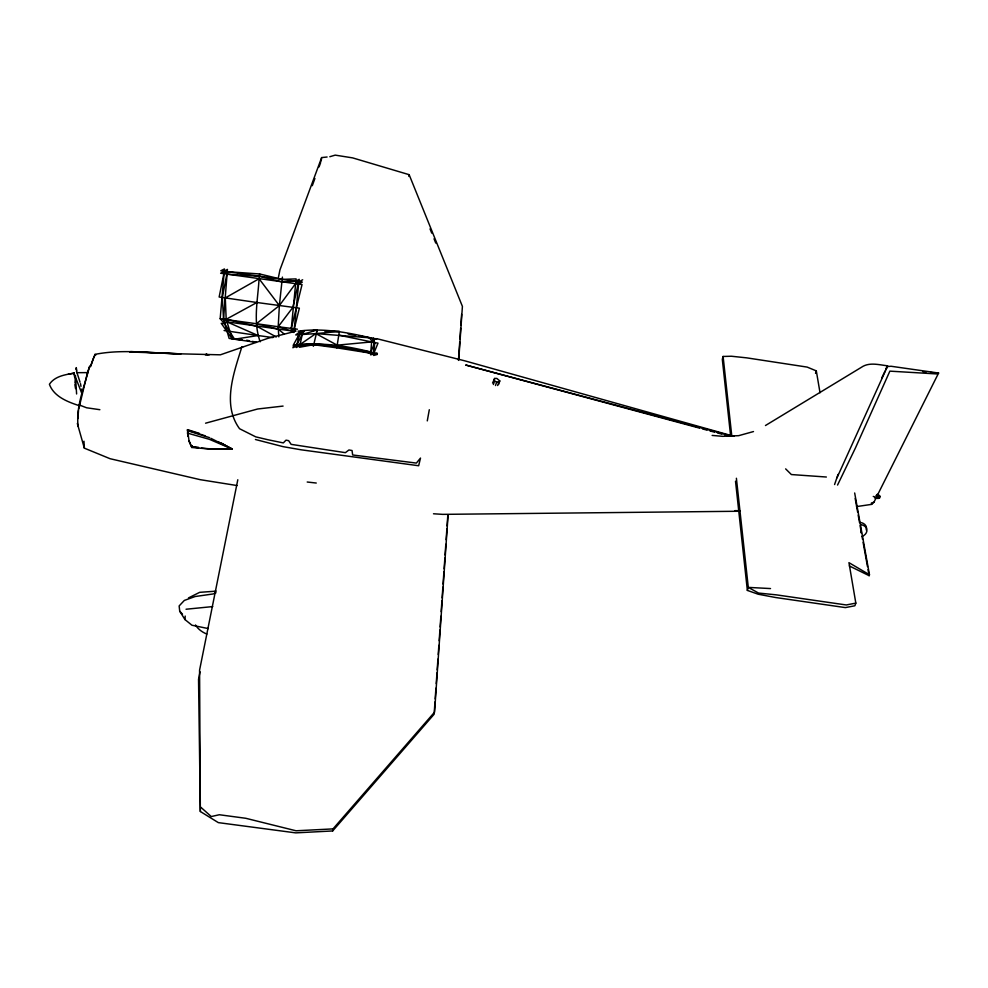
<?xml version="1.0" encoding="UTF-8"?>
<svg xmlns="http://www.w3.org/2000/svg" width="988" height="988" viewBox="0 0 988 988"><rect width="100%" height="100%" fill="white"/><g stroke="black" fill="none" stroke-linecap="round" stroke-linejoin="round"><path stroke-width="1.48" d="M256.275 342.416L229.13 338.415L223.535 319.136L227.45 269.378L220.645 273.256L298.611 284.099L302.328 282.074L282.049 279.382L259.659 273.972L259.066 278.752C257.917 299.574 252.842 321.594 260.19 341.799M78.138 426.396C75.644 405.969 84.857 385.74 89.575 366.202L90.859 365.375L94.984 354.383C122.994 348.764 151.905 353.432 180.174 353.828L180.965 353.889L130.663 351.58M282.407 277.109L279.369 305.588L278.208 326.732L278.801 336.871M304.329 331.585L304.156 330.634L296.795 344.824L293.053 346.146C320.211 341.255 347.517 346.01 374.032 352.778L377.379 353.371L370.537 354.816L371.636 341.922L373.328 338.439L374.687 342.564L373.686 355.47L377.317 354.457L373.97 353.865C347.492 348.171 320.532 341.255 293.312 345.059L301.179 330.795C324.583 328.238 347.887 332.462 370.586 337.884L376.786 338.921L373.946 339.341M434.967 701.986L434.127 714.238L332.647 830.957L295.721 832.872L218.323 822.621L200.342 811.506L198.539 679.299L200.045 671.778M435.177 698.924L435.918 688.216M436.227 683.622L436.968 672.902M437.178 669.839L437.919 659.132M438.227 654.538L438.857 645.349M439.178 640.755L439.907 630.035M440.129 626.985L440.858 616.265M441.179 611.671L441.908 600.951M442.13 597.888L442.859 587.181M443.069 584.118L443.908 571.867M444.131 568.804L444.859 558.096M445.069 555.034L445.81 544.314M446.131 539.72L446.86 529M447.07 525.949L447.811 515.23M458.457 360.398L459.729 342.009M459.939 338.933L460.68 328.201M460.89 325.138L461.618 314.406M448.107 514.76L434.559 712.163L333.005 828.895L332.647 830.957M458.728 360.027L462.409 306.391L409.143 174.678L352.63 157.882L335.216 155.128L329.831 156.709M74.977 383.048L75.52 375.526M78.509 410.378L77.904 418.665M208.357 628.59L191.944 625.231L184.941 619.55L185.201 616.067M879.925 497.68C874.837 500.558 879.011 495.223 877.023 495.321M876.554 498.347L874.862 497.878L876.825 498.421L877.443 497.717L877.999 494.815L877.134 494.395M242.245 339.736L234.601 339.217L224.585 323.755L220.176 318.729L224.461 268.946L220.806 270.761L282.049 279.382L296.116 278.9L291.299 328.424L291.324 330.881L293.387 332.462M187.806 436.4L187.522 429.656L199.28 433.324M200.342 811.506L199.576 670.148L237.799 479.76M321.162 161.13L321.643 157.586L327.102 157.006M304.156 330.634L299.179 334.71L296.301 347.492L299.697 345.676L313.591 344.701L336.76 347.838L339.366 331.462L324.657 331.091M75.965 369.512L76.261 367.622L76.817 370.809M78.719 409.094L87.759 371.513L89.439 367.203L90.649 366.548L93.23 358.693M313.344 346.294L317.247 329.918L312.949 330.474M408.871 176.432L409.143 174.678M427.285 420.888L429.298 409.736M278.418 277.467L279.937 269.922L321.643 157.586M297.981 339.267L298.882 335.303M192.697 446.922L198.44 447.811M205.405 355.001L206.27 354.21L209.036 355.038M820.028 392.755L816.31 370.883L807.159 367.091L746.718 357.854L731.379 356.236L723.105 356.47L722.314 359.299L730.577 435.523M838.059 474.413L834.576 484.54M815.532 373.378L816.31 370.883M849.359 565.951L869.131 575.683L869.465 574.744L848.951 562.666L855.83 603.112L854.892 605.768L845.358 607.595L775.469 597.493L758.167 594.22L747.36 590.404L748.299 587.391L736.393 478.254M492.555 383.048L494.692 378.453L496.853 378.429L499.792 380.936L498.607 384.468M493.889 380.8L494.692 378.453M493.383 384.53L494.58 380.998L493.753 379.516M495.507 385.555L496.692 382.01L498.866 381.998L499.792 380.936M497.656 385.53L498.866 381.998M312.294 185.682L314.9 178.458M319.075 166.91L320.643 162.575M336.76 347.838L370.821 353.21L374.032 352.778L378.009 343.145L374.687 342.564L370.895 352.136L337.007 346.22L313.591 344.701L299.463 347.27L302.266 334.512L317.247 329.918L317.309 330.918M221.497 443.155L232.106 449.046L212.408 449.256L191.734 447.478L192.302 446.255M299.92 333.104L300.945 330.918M837.009 477.772L887.718 365.832C878.95 364.856 869.094 361.818 861.227 367.413L765.465 425.519M837.54 485.071L855.472 447.873L889.867 371.142L937.032 373.946L938.6 373.044L891.077 366.264L887.286 366.573L885.68 369.142M881.79 377.836L885.112 370.945M856.559 506.585L871.626 504.374L873.972 502.213L875.973 498.125M93.527 358.125L94.576 355.976M877.875 496.285L875.998 495.606L877.653 494.741L938.6 373.044M885.779 369.574L887.286 366.573M369.994 338.798L370.586 337.884L358.632 335.821M192.388 445.884L191.684 446.872L189.19 441.031M220.176 318.729L256.411 323.731L279.369 305.588L295.498 283.68L302.661 279.777M876.936 495.099L877.517 494.482M339.366 331.462L315.851 333.598L299.944 344.602L292.819 347.739M294.375 331.77L294.276 328.806L299.364 308.194L256.905 302.501L226.19 319.297L232.205 338.859L236.231 339.205L232.205 338.859L221.25 323.323L224.585 323.755L226.956 321.853L291.324 330.881L278.208 326.732L256.411 323.731L278.344 329.189L284.272 334.117M188.486 597.925L199.687 592.331L216.174 591.145M216.026 592.738L213.334 593.924L195.118 596.53L184.336 600.432L179.137 605.94L179.717 611.189L184.941 619.55M871.367 503.016L873.972 502.213M205.578 423.197L257.658 408.995L283.074 406.08M753.498 431.558L738.666 435.671L722.71 436.326L712.15 435.424M74.174 373.155C65.171 374.699 54.933 376.095 49.4 384.27C53.957 396.806 68.011 402.042 79.707 405.821M294.696 331.499L268.23 338.229L220.373 354.816L179.964 353.828M855.83 603.112L846.284 604.965L776.321 594.85L758.549 593.059L748.299 587.391L770.517 588.564M68.333 374.168L73.952 373.192M186.04 609.238L212.741 606.583M298.067 331.178L301.179 330.795L295.758 334.932L315.851 333.598L370.586 337.884L371.636 341.922L337.167 345.158L315.851 333.598M333.005 828.895L296.054 830.785L245.777 818.286L219.324 814.742L211.271 816.557L200.848 807.282M242.838 346.825L241.85 346.85C233.983 372.711 221.794 404.463 239.553 428.718L255.744 436.857L268.007 439.759L283.321 442.908L285.989 440.166L288.632 440.648L291.127 444.353L345.392 452.665L348.937 449.96L352.049 450.528L352.654 454.974L416.38 463.088L420.505 458.062L418.653 465.743L301.192 449.812L283 446.638L255.423 439.499M740.21 511.241L442.71 514.365L433.497 513.772M76.768 372.698L88.154 372.6M734.924 510.66L739.543 510.66M229.191 448.96L232.106 449.046L218.756 442.081M229.13 448.947L232.106 449.046L210.901 438.339M129.65 351.963L180.174 353.828M241.245 339.353L234.601 339.217L258.041 335.525L272.935 337.587M826.363 477.019L791.376 474.549L785.645 468.88M259.659 273.972L227.018 271.651L223.868 273.713L219.138 297.018L256.905 302.501M194.167 447.021L198.551 447.354M316.259 483.033L307.206 482.021M238.923 339.427L241.615 339.662M879.456 497.915L877.455 497.532M201.354 448.07L213.013 449.12L232.106 449.046L209.407 439.327L187.411 433.102M923.014 371.735L926.077 372.044M930.684 372.501L935.278 372.958M297.4 329.202L278.208 326.732L292.905 307.354L299.216 279.32L295.77 281.197L281.802 281.876L259.276 276.245L226.845 274.158L222.337 297.487L223.535 319.136L226.956 321.853L258.041 335.525L224.066 330.523M99.874 409.699L86.573 407.772L79.139 404.907M237.108 485.553L200.218 479.674L110.1 458.716L84.35 448.157L77.336 423.494M877.443 497.717L873.269 496.445M348.184 334.018L355.643 335.315M367.721 352.222L373.785 353.445L374.464 342.762L373.18 338.18M246.691 340.23L249.482 340.798M252.261 341.366L256.435 342.206M338.761 335.13L374.687 342.564M376.626 338.637L465.015 360.892L733.998 436.313M877.912 495.087L880.185 496.322M877.517 494.803L879.518 495.482M877.813 496.322L879.777 496.841M732.343 436.251L465.681 365.017L699.504 428.1M702.493 428.903L706.951 430.113M709.94 430.916L714.398 432.114M717.387 432.917L721.845 434.127M724.834 434.93L729.292 436.14M187.658 430.719L209.567 437.672M187.436 430.027L205.01 435.77M494.58 380.998L496.692 382.01M276.294 336.97L256.769 326.225L226.19 319.297L225.276 297.919L259.066 278.752L279.369 305.588M94.984 354.383L95.762 355.1M179.717 611.189L182.533 614.227M206.27 354.21L207.159 355.198M295.918 331.227L294.276 328.806L298.611 284.099L302.044 284.556L291.299 328.424L293.634 332.042M191.734 447.478L189.091 441.401L187.522 429.656M74.804 377.786L73.779 372.846L81.72 393.162M430.027 228.883L431.744 233.131M434.028 238.8L435.745 243.06M76.422 370.932L80.053 382.233M871.49 503.695L871.626 504.374M861.067 531.692L861.252 532.693M854.669 492.975L869.465 574.744M855.176 498.446L857.633 512.08M858.177 515.106L859.548 522.677M860.103 525.702L861.462 533.273M862.018 536.311L862.561 539.337M863.104 542.363L867.489 566.593M868.032 569.619L869.131 575.683M74.866 384.542L75.557 388.642M80.51 383.653L80.967 386.382M81.411 389.111L81.868 391.841M723.105 356.47L731.75 435.671M735.517 481.193L747.36 590.404M75.668 379.071L76.607 393.977M83.968 441.228L84.35 448.157M860.462 522.467A8.275 6.311 -8.5 0 1 866.229 529.901M860.844 524.616A8.287 6.311 -8.5 0 1 866.896 529.84A8.287 6.311 -8.5 0 1 862.116 536.422M206.813 634.061A22.724 16.808 9.6 0 1 195.476 624.959"/></g></svg>
